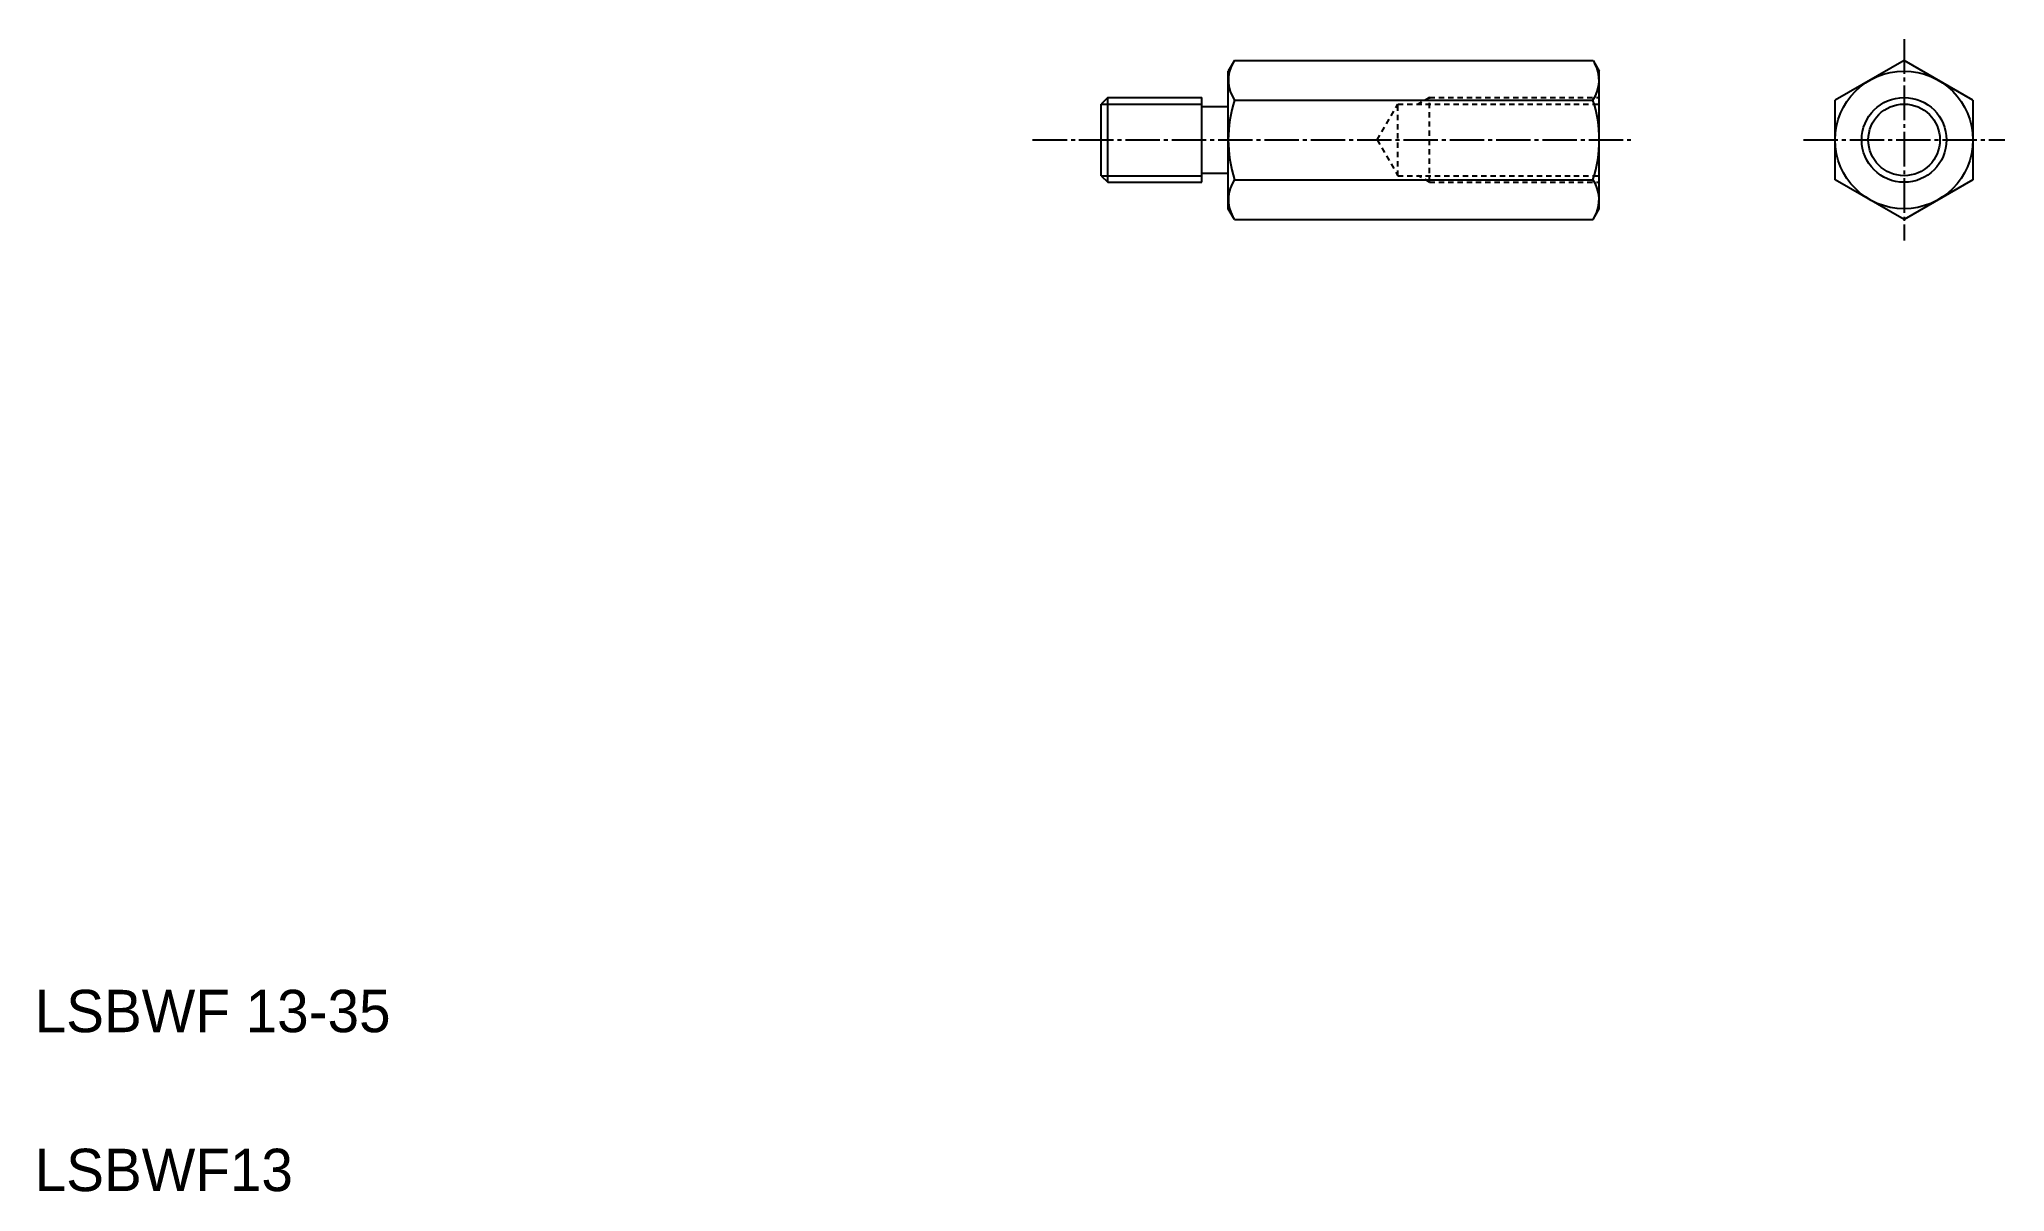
# Model space of a CAD drawing. Extents: x 10 to 196, y 10 to 119.
import ezdxf

# ---------------------------------------------------------------- set-up
doc = ezdxf.new("R2010")
doc.units = 0
doc.header["$LTSCALE"] = 0.25
doc.linetypes.add('CENTER', pattern=[17.5, 13, -1.5, 1.5, -1.5])
doc.linetypes.add('DASHED', pattern=[3.5, 2, -1.5])
doc.layers.get('0').update_dxf_attribs({"linetype": 'CONTINUOUS'})
doc.layers.add('CENTER', color=1, linetype='CENTER')

msp = doc.modelspace()

# ---------------------------------------------------------------- linework, layer by layer
at = {"linetype": 'CONTINUOUS'}
for p, q in [((123.24, 116.73), (122.66, 115.73)), ((122.66, 102.73), (122.66, 115.73)), ((123.24, 116.73), (157.08, 116.73)), ((157.08, 116.73), (157.66, 115.73)), ((157.66, 102.73), (157.66, 115.73)), ((186.44, 116.73), (179.94, 112.98)), ((192.94, 112.98), (186.44, 116.73)), ((111.29, 113.23), (110.66, 112.6)), ((111.29, 113.23), (120.16, 113.23)), ((111.29, 105.23), (111.29, 113.23)), ((120.16, 105.23), (120.16, 113.23)), ((110.66, 105.85), (110.66, 112.6)), ((120.16, 112.38), (122.66, 112.38)), ((122.66, 106.08), (122.66, 112.38)), ((123.26, 112.98), (157.06, 112.98)), ((179.94, 105.47), (179.94, 112.98)), ((192.94, 112.98), (192.94, 105.47)), ((110.66, 105.85), (111.29, 105.23)), ((120.16, 106.08), (122.66, 106.08)), ((111.29, 105.23), (120.16, 105.23)), ((123.26, 105.47), (157.06, 105.47)), ((186.44, 101.72), (179.94, 105.47)), ((192.94, 105.47), (186.44, 101.72)), ((123.24, 101.72), (122.66, 102.73)), ((157.08, 101.72), (157.66, 102.73)), ((123.24, 101.72), (157.08, 101.72))]:
    msp.add_line(p, q, dxfattribs=at)
at = {"color": 3, "linetype": 'DASHED'}
for p, q in [((141.66, 113.23), (140.58, 112.6)), ((141.66, 113.23), (157.66, 113.23)), ((141.66, 105.23), (141.66, 113.23)), ((136.71, 109.23), (138.66, 112.6)), ((138.66, 112.6), (157.66, 112.6)), ((138.66, 105.85), (138.66, 112.6)), ((136.71, 109.23), (138.66, 105.85)), ((138.66, 105.85), (157.66, 105.85)), ((141.66, 105.23), (140.58, 105.85)), ((141.66, 105.23), (157.66, 105.23))]:
    msp.add_line(p, q, dxfattribs=at)
for p, q in [((157.66, 105.23), (157.66, 113.23)), ((189.69, 114.86), (189.69, 114.86)), ((191.31, 113.92), (191.31, 113.92))]:
    msp.add_line(p, q)
at = {"color": 3, "linetype": 'CONTINUOUS'}
for p, q in [((110.66, 112.6), (120.16, 112.6)), ((110.66, 105.85), (120.16, 105.85))]:
    msp.add_line(p, q, dxfattribs=at)
at = {"linetype": 'CONTINUOUS'}
for radius in [6.5, 3.38]:
    msp.add_circle((186.44, 109.23), radius, dxfattribs=at)
at = {"color": 3, "linetype": 'CONTINUOUS'}
msp.add_circle((186.44, 109.23), 4, dxfattribs=at)
at = {"linetype": 'CONTINUOUS'}
for centre, radius, start, end in [((125.91, 114.86), 3.25, 150, 215.2644), ((154.41, 114.86), 3.25, 324.7356, 30), ((134.77, 109.23), 12.11, 161.9403, 198.0597), ((145.56, 109.23), 12.11, 341.9403, 18.0597), ((125.91, 103.6), 3.25, 144.7356, 210), ((154.41, 103.6), 3.25, 330, 35.2644)]:
    msp.add_arc(centre, radius, start, end, dxfattribs=at)
at = {"layer": 'CENTER', "color": 1, "linetype": 'CENTER'}
for p, q in [((186.44, 118.73), (186.44, 99.73)), ((104.19, 109.23), (160.66, 109.23)), ((176.94, 109.23), (195.94, 109.23))]:
    msp.add_line(p, q, dxfattribs=at)

# ---------------------------------------------------------------- texts
for s, p in [('LSBWF 13-35', (10, 25)), ('LSBWF13', (10, 10))]:
    msp.add_text(s, height=4).set_placement(p)

doc.saveas('drawing.dxf')
